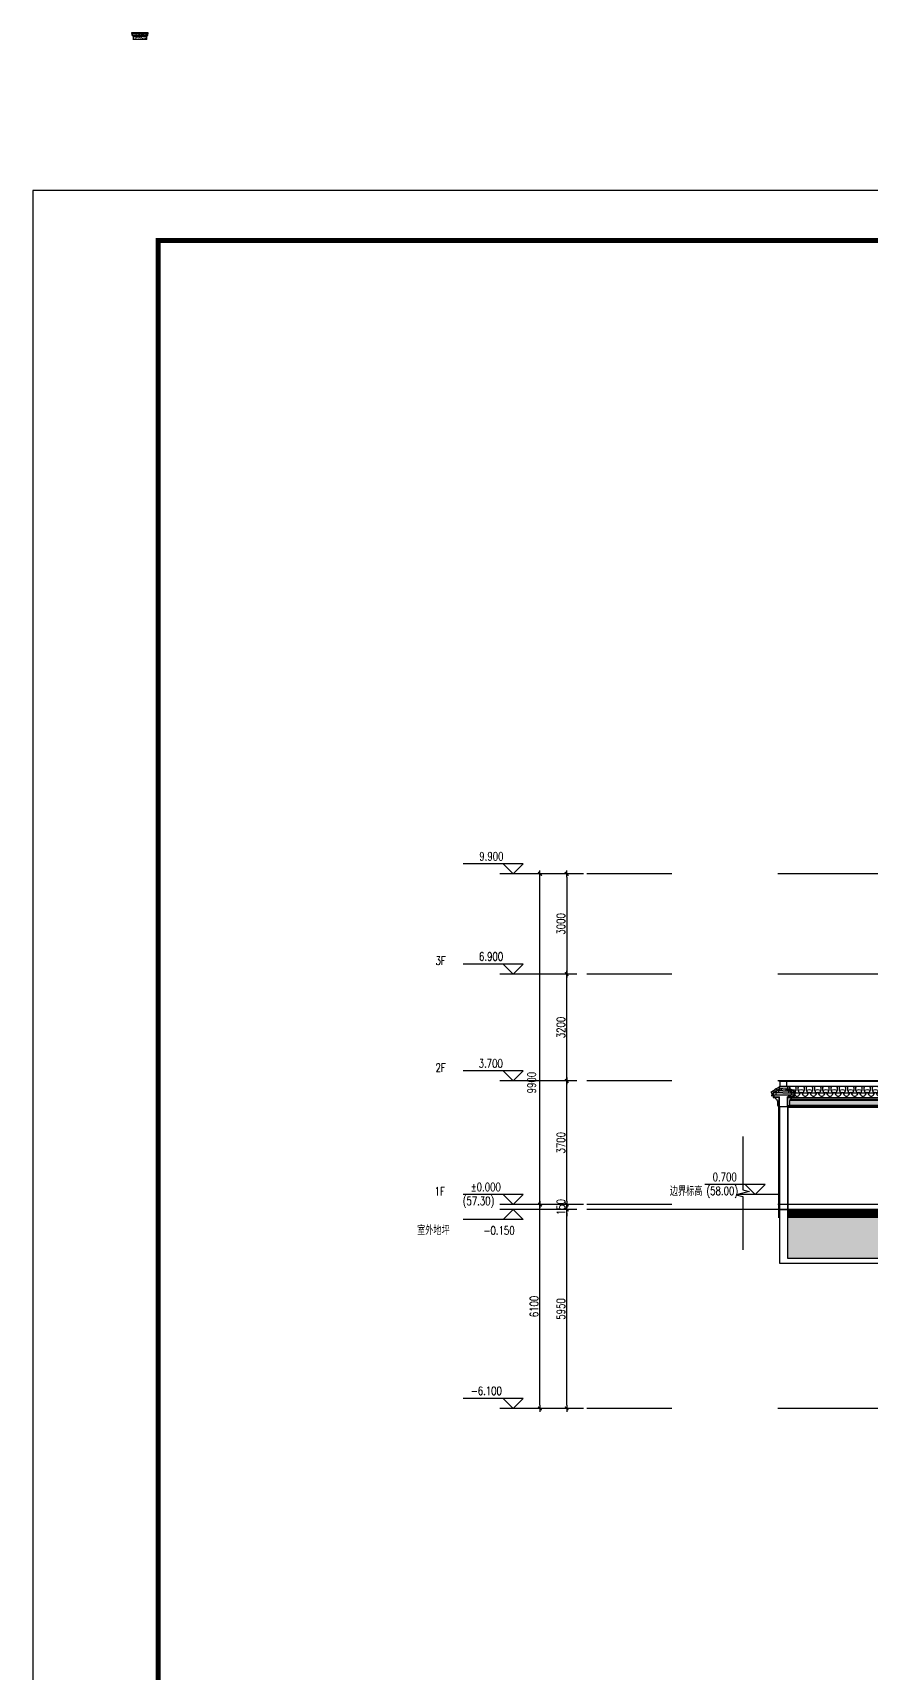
# Model space of a CAD drawing. Extents: x 296441 to 853063, y 459050 to 1117990.
# Drawn here: x 575754 to 600846, y 1068892 to 1117990 of the extents above; entities that cross this region are included whole.
import ezdxf
from ezdxf.enums import TextEntityAlignment as Align
from ezdxf.xclip import XClip

# ---------------------------------------------------------------- set-up
doc = ezdxf.new("R2010")
doc.units = 0
doc.header["$LTSCALE"] = 1000
doc.header["$XCLIPFRAME"] = 0
doc.linetypes.add('CENTER2', pattern=[28.575, 19.05, -3.175, 3.175, -3.175])
for name, color, linetype in [('1-1poumian-16-20$0$ZT1_Dim---标注---PM、LM、DY、JD', 252, 'Continuous'), ('A-ANNO-LEVL', 3, 'Continuous'), ('A-ANNO-LEVL-TEXT-3', 7, 'Continuous'), ('A-ANNO-SYMB-BUBL', 74, 'Continuous'), ('A-ANNO-TEXT', 33, 'Continuous'), ('A-ELEV-HEVY', 2, 'Continuous'), ('A-ELEV-MEDM', 4, 'Continuous'), ('A-ELEV-THIN', 144, 'Continuous'), ('A-SECT-FNSH', 6, 'Continuous'), ('A-SECT-STONE', 42, 'Continuous'), ('A-SECT-STRU', 30, 'Continuous'), ('A-WALL', 1, 'Continuous'), ('B-ELEV-N-RF3$0$A-ELEV-MEDM', 4, 'Continuous'), ('E4-ELEV-N$0$$0$A-ELEV-HEVY', 2, 'Continuous'), ('E4-ELEV-N$0$A-ELEV-XTHIN', 5, 'Continuous'), ('G-GRID', 8, 'CENTER2'), ('G-GRID-DIMS', 3, 'Continuous'), ('mt2-E$0$A-ELEV-OTLN', 1, 'Continuous'), ('ZT1_通用--图框---PM、LM、DY、JD', 150, 'Continuous'), ('ZT1_通用--填充---PM、LM、DY、JD', 8, 'Continuous')]:
    doc.layers.add(name, color=color, linetype=linetype)
doc.styles.add('GOA_01_thin_0.75', font='romans.shx', dxfattribs={"width": 0.75, "bigfont": 'hzdx.shx'})
doc.styles.add('ZT_图框1', font='ROMANS', dxfattribs={"width": 0.8, "bigfont": 'CHINESE'})
doc.dimstyles.new('GOA_DIMN100', dxfattribs={"dimscale": 100, "dimtxt": 2.5, "dimasz": 1, "dimexe": 1.5, "dimexo": 3, "dimgap": 0.5, "dimtad": 1, "dimdec": 0, "dimrnd": 1, "dimzin": 0, "dimdsep": 46, "dimtxsty": 'GOA_01_thin_0.75', "dimblk": 'YQTICK', "dimcen": 0, "dimclrt": 7, "dimadec": 1, "dimazin": 0, "dimtfac": 1, "dimtdec": 4, "dimtix": 1, "dimtmove": 2, "dimatfit": 2, "dimfxl": 0, "dimtolj": 1, "dimtzin": 0, "dimarcsym": 0})

# ---------------------------------------------------------------- blocks, each defined once
blk = doc.blocks.new('YQTICK')
blk.add_line((-1, 0), (1, 0))
at = {"const_width": 0.4}
blk.add_lwpolyline([(0.53, 0.53), (-0.53, -0.53)], dxfattribs=at)
blk = doc.blocks.new('*D1474')
at = {"layer": 'Defpoints', "color": 0, "transparency": 16777216}
for p in [(591733, 1086618), (592333, 1086618, 0), (592333, 1082918, 0)]:
    blk.add_point(p, dxfattribs=at)
at = {"layer": 'G-GRID-DIMS', "color": 0, "lineweight": -2, "transparency": 16777216}
for p, q in [((592033, 1086618), (591583, 1086618)), ((591733, 1083018), (591733, 1086518)), ((592033, 1082918), (591583, 1082918))]:
    blk.add_line(p, q, dxfattribs=at)
at = {"layer": 'G-GRID-DIMS', "color": 0, "lineweight": -2, "transparency": 16777216, "xscale": 100, "yscale": 100, "zscale": 100}
for p, rotation in [((591733, 1086618), 90), ((591733, 1082918), 270)]:
    blk.add_blockref('YQTICK', p, dxfattribs=dict(at, rotation=rotation))
at = {"layer": 'G-GRID-DIMS', "color": 7, "transparency": 16777216, "insert": (591558, 1084768), "char_height": 250, "attachment_point": 5, "rotation": 90, "style": 'GOA_01_thin_0.75'}
blk.add_mtext('\\A1;3700', dxfattribs=at)
blk = doc.blocks.new('*D1475')
at = {"layer": 'Defpoints', "color": 0, "transparency": 16777216}
for p in [(591733, 1089818), (592333, 1089818, 0), (592333, 1086618, 0)]:
    blk.add_point(p, dxfattribs=at)
at = {"layer": 'G-GRID-DIMS', "color": 0, "lineweight": -2, "transparency": 16777216}
for p, q in [((592033, 1089818), (591583, 1089818)), ((591733, 1086718), (591733, 1089718)), ((592033, 1086618), (591583, 1086618))]:
    blk.add_line(p, q, dxfattribs=at)
at = {"layer": 'G-GRID-DIMS', "color": 0, "lineweight": -2, "transparency": 16777216, "xscale": 100, "yscale": 100, "zscale": 100}
for p, rotation in [((591733, 1089818), 90), ((591733, 1086618), 270)]:
    blk.add_blockref('YQTICK', p, dxfattribs=dict(at, rotation=rotation))
at = {"layer": 'G-GRID-DIMS', "color": 7, "transparency": 16777216, "insert": (591558, 1088218), "char_height": 250, "attachment_point": 5, "rotation": 90, "style": 'GOA_01_thin_0.75'}
blk.add_mtext('\\A1;3200', dxfattribs=at)
blk = doc.blocks.new('*D1476')
at = {"layer": 'Defpoints', "color": 0, "transparency": 16777216}
for p in [(590933, 1092818), (592533, 1092818), (592533, 1082918)]:
    blk.add_point(p, dxfattribs=at)
at = {"layer": 'G-GRID-DIMS', "color": 0, "lineweight": -2, "transparency": 16777216}
for p, q in [((592233, 1092818), (590783, 1092818)), ((590933, 1083018), (590933, 1092718)), ((592233, 1082918), (590783, 1082918))]:
    blk.add_line(p, q, dxfattribs=at)
at = {"layer": 'G-GRID-DIMS', "color": 0, "lineweight": -2, "transparency": 16777216, "xscale": 100, "yscale": 100, "zscale": 100}
for p, rotation in [((590933, 1092818), 90), ((590933, 1082918), 270)]:
    blk.add_blockref('YQTICK', p, dxfattribs=dict(at, rotation=rotation))
at = {"layer": 'G-GRID-DIMS', "color": 7, "transparency": 16777216, "insert": (590683, 1086568), "char_height": 250, "attachment_point": 5, "rotation": 90, "style": 'GOA_01_thin_0.75'}
blk.add_mtext('\\A1;9900', dxfattribs=at)
blk = doc.blocks.new('bz1')
at = {"layer": 'A-ANNO-LEVL'}
for p, q in [((300, 300), (-1500, 300)), ((0, 0), (-300, 300)), ((0, 0), (300, 300))]:
    blk.add_line(p, q, dxfattribs=at)
blk = doc.blocks.new('*D1477')
at = {"layer": 'Defpoints', "color": 0, "transparency": 16777216}
for p in [(590933, 1082918), (592533, 1082918, 0), (592533, 1076818, 0)]:
    blk.add_point(p, dxfattribs=at)
at = {"layer": 'G-GRID-DIMS', "color": 0, "lineweight": -2, "transparency": 16777216}
for p, q in [((592233, 1082918), (590783, 1082918)), ((590933, 1076918), (590933, 1082818)), ((592233, 1076818), (590783, 1076818))]:
    blk.add_line(p, q, dxfattribs=at)
at = {"layer": 'G-GRID-DIMS', "color": 0, "lineweight": -2, "transparency": 16777216, "xscale": 100, "yscale": 100, "zscale": 100}
for p, rotation in [((590933, 1082918), 90), ((590933, 1076818), 270)]:
    blk.add_blockref('YQTICK', p, dxfattribs=dict(at, rotation=rotation))
at = {"layer": 'G-GRID-DIMS', "color": 7, "transparency": 16777216, "insert": (590758, 1079868), "char_height": 250, "attachment_point": 5, "rotation": 90, "style": 'GOA_01_thin_0.75'}
blk.add_mtext('\\A1;6100', dxfattribs=at)
blk = doc.blocks.new('*D1478')
at = {"layer": 'Defpoints', "color": 0, "transparency": 16777216}
for p in [(592333, 1092818, 0), (591733, 1089818), (592333, 1089818, 0)]:
    blk.add_point(p, dxfattribs=at)
at = {"layer": 'G-GRID-DIMS', "color": 0, "lineweight": -2, "transparency": 16777216}
for p, q in [((592033, 1092818), (591583, 1092818)), ((591733, 1092718), (591733, 1089918)), ((592033, 1089818), (591583, 1089818))]:
    blk.add_line(p, q, dxfattribs=at)
at = {"layer": 'G-GRID-DIMS', "color": 0, "lineweight": -2, "transparency": 16777216, "xscale": 100, "yscale": 100, "zscale": 100}
for p, rotation in [((591733, 1092818), 90), ((591733, 1089818), 270)]:
    blk.add_blockref('YQTICK', p, dxfattribs=dict(at, rotation=rotation))
at = {"layer": 'G-GRID-DIMS', "color": 7, "transparency": 16777216, "insert": (591558, 1091318), "char_height": 250, "attachment_point": 5, "rotation": 90, "style": 'GOA_01_thin_0.75'}
blk.add_mtext('\\A1;3000', dxfattribs=at)
blk = doc.blocks.new('B-ELEV-N-RF3$0$ghsdffgsdlkgsdgsdf')
at = {"layer": 'B-ELEV-N-RF3$0$A-ELEV-MEDM', "color": 0}
blk.add_lwpolyline([(0, 0, -0.408684), (18, 18, 0.371092), (55, 48, 0.424354), (83, 78, 0.213335), (108, 128, -0.244572), (-108, 128, 0.213335), (-83, 78, 0.424354), (-55, 48, 0.371092), (-18, 18, -0.408684), (0, 0)], format="xyb", dxfattribs=at)
blk = doc.blocks.new('cdgf')
at = {"layer": 'A-ELEV-THIN'}
for points in [[(-12864, 162), (-12864, 273, -0.2), (-12684, 273), (-12684, 162)], [(-12836, 95, -0.2), (-12712, 95), (-12684, 162, 0.2), (-12864, 162), (-12836, 95)], [(-12617, 162), (-12617, 273, -0.2), (-12437, 273), (-12437, 162)], [(-12590, 95, -0.2), (-12465, 95), (-12437, 162, 0.2), (-12617, 162), (-12590, 95)], [(-12370, 162), (-12370, 273, -0.2), (-12190, 273), (-12190, 162)], [(-12343, 95, -0.2), (-12218, 95), (-12190, 162, 0.2), (-12370, 162), (-12343, 95)], [(-12123, 162), (-12123, 273, -0.2), (-11943, 273), (-11943, 162)], [(-12096, 95, -0.2), (-11971, 95), (-11943, 162, 0.2), (-12123, 162), (-12096, 95)], [(-11876, 162), (-11876, 273, -0.2), (-11696, 273), (-11696, 162)], [(-11849, 95, -0.2), (-11724, 95), (-11696, 162, 0.2), (-11876, 162), (-11849, 95)], [(-11629, 162), (-11629, 273, -0.2), (-11449, 273), (-11449, 162)], [(-11602, 95, -0.2), (-11477, 95), (-11449, 162, 0.2), (-11629, 162), (-11602, 95)], [(-11382, 162), (-11382, 273, -0.2), (-11202, 273), (-11202, 162)], [(-11355, 95, -0.2), (-11230, 95), (-11202, 162, 0.2), (-11382, 162), (-11355, 95)], [(-11136, 162), (-11136, 273, -0.2), (-10956, 273), (-10956, 162)], [(-11108, 95, -0.2), (-10983, 95), (-10956, 162, 0.2), (-11136, 162), (-11108, 95)], [(-10889, 162), (-10889, 273, -0.2), (-10709, 273), (-10709, 162)], [(-10861, 95, -0.2), (-10736, 95), (-10709, 162, 0.2), (-10889, 162), (-10861, 95)], [(-10642, 162), (-10642, 273, -0.2), (-10462, 273), (-10462, 162)], [(-10614, 95, -0.2), (-10489, 95), (-10462, 162, 0.2), (-10642, 162), (-10614, 95)], [(-10395, 162), (-10395, 273, -0.2), (-10215, 273), (-10215, 162)], [(-10367, 95, -0.2), (-10242, 95), (-10215, 162, 0.2), (-10395, 162), (-10367, 95)], [(-10148, 162), (-10148, 273, -0.2), (-9968, 273), (-9968, 162)], [(-10120, 95, -0.2), (-9995, 95), (-9968, 162, 0.2), (-10148, 162), (-10120, 95)], [(-9901, 162), (-9901, 273, -0.2), (-9721, 273), (-9721, 162)], [(-9873, 95, -0.2), (-9748, 95), (-9721, 162, 0.2), (-9901, 162), (-9873, 95)], [(-9654, 162), (-9654, 273, -0.2), (-9474, 273), (-9474, 162)], [(-9626, 95, -0.2), (-9502, 95), (-9474, 162, 0.2), (-9654, 162), (-9626, 95)], [(-9407, 162), (-9407, 273, -0.2), (-9227, 273), (-9227, 162)], [(-9379, 95, -0.2), (-9255, 95), (-9227, 162, 0.2), (-9407, 162), (-9379, 95)], [(-9160, 162), (-9160, 273, -0.2), (-8980, 273), (-8980, 162)], [(-9132, 95, -0.2), (-9008, 95), (-8980, 162, 0.2), (-9160, 162), (-9132, 95)], [(-8913, 162), (-8913, 273, -0.2), (-8733, 273), (-8733, 162)], [(-8885, 95, -0.2), (-8761, 95), (-8733, 162, 0.2), (-8913, 162), (-8885, 95)], [(-8666, 162), (-8666, 273, -0.2), (-8486, 273), (-8486, 162)], [(-8638, 95, -0.2), (-8514, 95), (-8486, 162, 0.2), (-8666, 162), (-8638, 95)], [(-8419, 162), (-8419, 273, -0.2), (-8239, 273), (-8239, 162)], [(-8391, 95, -0.2), (-8267, 95), (-8239, 162, 0.2), (-8419, 162), (-8391, 95)], [(-8172, 162), (-8172, 273, -0.2), (-7992, 273), (-7992, 162)], [(-8144, 95, -0.2), (-8020, 95), (-7992, 162, 0.2), (-8172, 162), (-8144, 95)], [(-7925, 162), (-7925, 273, -0.2), (-7745, 273), (-7745, 162)], [(-7898, 95, -0.2), (-7773, 95), (-7745, 162, 0.2), (-7925, 162), (-7898, 95)], [(-7678, 162), (-7678, 273, -0.2), (-7498, 273), (-7498, 162)], [(-7651, 95, -0.2), (-7526, 95), (-7498, 162, 0.2), (-7678, 162), (-7651, 95)], [(-7431, 162), (-7431, 273, -0.2), (-7251, 273), (-7251, 162)], [(-7404, 95, -0.2), (-7279, 95), (-7251, 162, 0.2), (-7431, 162), (-7404, 95)], [(-7184, 162), (-7184, 273, -0.2), (-7004, 273), (-7004, 162)], [(-7157, 95, -0.2), (-7032, 95), (-7004, 162, 0.2), (-7184, 162), (-7157, 95)], [(-6937, 162), (-6937, 273, -0.2), (-6757, 273), (-6757, 162)], [(-6910, 95, -0.2), (-6785, 95), (-6757, 162, 0.2), (-6937, 162), (-6910, 95)], [(-6690, 162), (-6690, 273, -0.2), (-6510, 273), (-6510, 162)], [(-6663, 95, -0.2), (-6538, 95), (-6510, 162, 0.2), (-6690, 162), (-6663, 95)], [(-6444, 162), (-6444, 273, -0.2), (-6264, 273), (-6264, 162)], [(-6416, 95, -0.2), (-6291, 95), (-6264, 162, 0.2), (-6444, 162), (-6416, 95)], [(-6197, 162), (-6197, 273, -0.2), (-6017, 273), (-6017, 162)], [(-6169, 95, -0.2), (-6044, 95), (-6017, 162, 0.2), (-6197, 162), (-6169, 95)], [(-5950, 162), (-5950, 273, -0.2), (-5770, 273), (-5770, 162)], [(-5922, 95, -0.2), (-5797, 95), (-5770, 162, 0.2), (-5950, 162), (-5922, 95)], [(-5703, 162), (-5703, 273, -0.2), (-5523, 273), (-5523, 162)], [(-5675, 95, -0.2), (-5550, 95), (-5523, 162, 0.2), (-5703, 162), (-5675, 95)], [(-5456, 162), (-5456, 273, -0.2), (-5276, 273), (-5276, 162)], [(-5428, 95, -0.2), (-5303, 95), (-5276, 162, 0.2), (-5456, 162), (-5428, 95)], [(-5209, 162), (-5209, 273, -0.2), (-5029, 273), (-5029, 162)], [(-5181, 95, -0.2), (-5056, 95), (-5029, 162, 0.2), (-5209, 162), (-5181, 95)], [(-4962, 162), (-4962, 273, -0.2), (-4782, 273), (-4782, 162)], [(-4934, 95, -0.2), (-4810, 95), (-4782, 162, 0.2), (-4962, 162), (-4934, 95)], [(-4715, 162), (-4715, 273, -0.2), (-4535, 273), (-4535, 162)], [(-4687, 95, -0.2), (-4563, 95), (-4535, 162, 0.2), (-4715, 162), (-4687, 95)], [(-4468, 162), (-4468, 273, -0.2), (-4288, 273), (-4288, 162)], [(-4440, 95, -0.2), (-4316, 95), (-4288, 162, 0.2), (-4468, 162), (-4440, 95)], [(-4221, 162), (-4221, 273, -0.2), (-4041, 273), (-4041, 162)], [(-4193, 95, -0.2), (-4069, 95), (-4041, 162, 0.2), (-4221, 162), (-4193, 95)], [(-3974, 162), (-3974, 273, -0.2), (-3794, 273), (-3794, 162)], [(-3946, 95, -0.2), (-3822, 95), (-3794, 162, 0.2), (-3974, 162), (-3946, 95)], [(-3727, 162), (-3727, 273, -0.2), (-3547, 273), (-3547, 162)], [(-3699, 95, -0.2), (-3575, 95), (-3547, 162, 0.2), (-3727, 162), (-3699, 95)], [(-3480, 162), (-3480, 273, -0.2), (-3300, 273), (-3300, 162)], [(-3452, 95, -0.2), (-3328, 95), (-3300, 162, 0.2), (-3480, 162), (-3452, 95)], [(-3233, 162), (-3233, 273, -0.2), (-3053, 273), (-3053, 162)], [(-3206, 95, -0.2), (-3081, 95), (-3053, 162, 0.2), (-3233, 162), (-3206, 95)], [(-2986, 162), (-2986, 273, -0.2), (-2806, 273), (-2806, 162)], [(-2959, 95, -0.2), (-2834, 95), (-2806, 162, 0.2), (-2986, 162), (-2959, 95)], [(-2739, 162), (-2739, 273, -0.2), (-2559, 273), (-2559, 162)], [(-2712, 95, -0.2), (-2587, 95), (-2559, 162, 0.2), (-2739, 162), (-2712, 95)], [(-2492, 162), (-2492, 273, -0.2), (-2312, 273), (-2312, 162)], [(-2465, 95, -0.2), (-2340, 95), (-2312, 162, 0.2), (-2492, 162), (-2465, 95)], [(-2245, 162), (-2245, 273, -0.2), (-2065, 273), (-2065, 162)], [(-2218, 95, -0.2), (-2093, 95), (-2065, 162, 0.2), (-2245, 162), (-2218, 95)], [(-1998, 162), (-1998, 273, -0.2), (-1818, 273), (-1818, 162)], [(-1971, 95, -0.2), (-1846, 95), (-1818, 162, 0.2), (-1998, 162), (-1971, 95)], [(-1752, 162), (-1752, 273, -0.2), (-1572, 273), (-1572, 162)], [(-1724, 95, -0.2), (-1599, 95), (-1572, 162, 0.2), (-1752, 162), (-1724, 95)], [(-1505, 162), (-1505, 273, -0.2), (-1325, 273), (-1325, 162)], [(-1477, 95, -0.2), (-1352, 95), (-1325, 162, 0.2), (-1505, 162), (-1477, 95)], [(-1258, 162), (-1258, 273, -0.2), (-1078, 273), (-1078, 162)], [(-1230, 95, -0.2), (-1105, 95), (-1078, 162, 0.2), (-1258, 162), (-1230, 95)], [(-1011, 162), (-1011, 273, -0.2), (-831, 273), (-831, 162)], [(-983, 95, -0.2), (-858, 95), (-831, 162, 0.2), (-1011, 162), (-983, 95)], [(-764, 162), (-764, 273, -0.2), (-584, 273), (-584, 162)], [(-736, 95, -0.2), (-611, 95), (-584, 162, 0.2), (-764, 162), (-736, 95)], [(-517, 162), (-517, 273, -0.2), (-337, 273), (-337, 162)], [(-489, 95, -0.2), (-364, 95), (-337, 162, 0.2), (-517, 162), (-489, 95)], [(-270, 162), (-270, 273, -0.2), (-90, 273), (-90, 162)], [(-242, 95, -0.2), (-118, 95), (-90, 162, 0.2), (-270, 162), (-242, 95)], [(-23, 162), (-23, 273, -0.2), (157, 273), (157, 162)], [(5, 95, -0.2), (129, 95), (157, 162, 0.2), (-23, 162), (5, 95)]]:
    blk.add_lwpolyline(points, format="xyb", dxfattribs=at)
for p in [(-12901, -20), (-12654, -20), (-12407, -20), (-12160, -20), (-11913, -20), (-11666, -20), (-11419, -20), (-11173, -20), (-10926, -20), (-10679, -20), (-10432, -20), (-10185, -20), (-9938, -20), (-9691, -20), (-9444, -20), (-9197, -20), (-8950, -20), (-8703, -20), (-8703, -20), (-8456, -20), (-8209, -20), (-7962, -20), (-7715, -20), (-7468, -20), (-7221, -20), (-6974, -20), (-6727, -20), (-6481, -20), (-6234, -20), (-5987, -20), (-5740, -20), (-5493, -20), (-5246, -20), (-4999, -20), (-4752, -20), (-4505, -20), (-4505, -20), (-4258, -20), (-4011, -20), (-3764, -20), (-3517, -20), (-3270, -20), (-3023, -20), (-2776, -20), (-2529, -20), (-2282, -20), (-2035, -20), (-1788, -20), (-1542, -20), (-1295, -20), (-1048, -20), (-801, -20), (-554, -20), (-307, -20), (-60, -20), (187, -20)]:
    blk.add_blockref('B-ELEV-N-RF3$0$ghsdffgsdlkgsdgsdf', p, dxfattribs=at)
blk = doc.blocks.new('线脚2-S')
blk.add_lwpolyline([(-105, 0), (-105, -10, 0.414214), (-65, -50), (-65, -80), (-50, -80), (-50, -230), (-40, -230, 0.414214), (-20, -250), (-20, -290), (-10, -290), (0, -290), (0, 0)], format="xyb", close=True)
blk = doc.blocks.new('墙头2-S')
at = {"layer": 'A-ELEV-MEDM'}
for points in [[(-297, -339), (-351, -365), (-330, -410)], [(-246, -305), (-301, -330), (-280, -375)], [(-196, -270), (-250, -296), (-229, -341)], [(-105, -217), (-200, -261), (-179, -306)], [(145, -222), (230, -261), (209, -306)], [(226, -270), (280, -296), (259, -341)], [(276, -305), (331, -330), (310, -375)], [(327, -339), (381, -365), (360, -410)]]:
    blk.add_lwpolyline(points, dxfattribs=at)
at = {"layer": 'A-SECT-FNSH'}
for p, q in [((-105, -200), (145, -200)), ((-105, -200), (-105, -272)), ((-105, -200), (145, -200)), ((-105, -200), (-105, -250)), ((135, -30), (-95, -30)), ((-95, -50), (-95, -30)), ((-95, -50), (-80, -50)), ((135, -50), (120, -50)), ((135, -50), (135, -30)), ((145, -200), (145, -277)), ((145, -200), (145, -250))]:
    blk.add_line(p, q, dxfattribs=at)
for points in [[(-217, -368), (-221, -359), (-275, -385), (-330, -410), (-330, -485), (-325, -484), (-319, -416)], [(-166, -334), (-170, -325), (-280, -375), (-275, -385), (-221, -359)], [(-116, -299), (-120, -290), (-229, -341), (-225, -350)], [(-65, -265), (-70, -256), (-179, -306), (-175, -316)], [(95, -265), (100, -256), (209, -306), (205, -316)], [(146, -299), (150, -290), (259, -341), (255, -350)], [(196, -334), (200, -325), (310, -375), (305, -385), (251, -359)], [(247, -368), (251, -359), (305, -385), (360, -410), (360, -485), (355, -484), (349, -416)]]:
    blk.add_lwpolyline(points, close=True, dxfattribs=at)
for points in [[(-290, -402), (-290, -530), (-215, -530)], [(330, -407), (330, -530), (255, -530)]]:
    blk.add_lwpolyline(points, dxfattribs=at)
at = {"layer": 'A-SECT-STRU'}
blk.add_line((-270, -450), (310, -450), dxfattribs=at)
at = {"layer": 'A-SECT-STRU', "ltscale": 10}
for p, q in [((-270, -450), (-270, -510)), ((310, -450), (310, -510)), ((-270, -510), (-100, -510)), ((-100, -800), (-100, -510)), ((140, -800), (-100, -800)), ((310, -510), (140, -510)), ((140, -800), (140, -510))]:
    blk.add_line(p, q, dxfattribs=at)
at = {"layer": 'A-WALL'}
for p, q in [((120, -50), (-80, -50)), ((-80, -200), (-80, -50)), ((120, -200), (-80, -200)), ((120, -200), (120, -50))]:
    blk.add_line(p, q, dxfattribs=at)
for points in [[(0, -390), (-210, -390), (-210, -450)], [(0, -330), (-130, -330), (-130, -390)], [(0, -270), (-50, -270), (-50, -330)], [(0, -270), (90, -270), (90, -330)], [(0, -330), (170, -330), (170, -390)], [(0, -390), (250, -390), (250, -450)]]:
    blk.add_lwpolyline(points, dxfattribs=at)
at = {"layer": 'A-SECT-STONE'}
blk.add_blockref('线脚2-S', (-110, -530), dxfattribs=at)
at = {"layer": 'A-SECT-STONE', "xscale": -1}
blk.add_blockref('线脚2-S', (150, -530), dxfattribs=at)
blk = doc.blocks.new('*D1453')
at = {"layer": 'Defpoints', "color": 0, "transparency": 16777216}
for p in [(591733, 1082768), (592333, 1082768), (592333, 1076818)]:
    blk.add_point(p, dxfattribs=at)
at = {"layer": 'G-GRID-DIMS', "color": 0, "lineweight": -2, "transparency": 16777216}
for p, q in [((592033, 1082768), (591583, 1082768)), ((591733, 1076918), (591733, 1082668)), ((592033, 1076818), (591583, 1076818))]:
    blk.add_line(p, q, dxfattribs=at)
at = {"layer": 'G-GRID-DIMS', "color": 0, "lineweight": -2, "transparency": 16777216, "xscale": 100, "yscale": 100, "zscale": 100}
for p, rotation in [((591733, 1082768), 90), ((591733, 1076818), 270)]:
    blk.add_blockref('YQTICK', p, dxfattribs=dict(at, rotation=rotation))
at = {"layer": 'G-GRID-DIMS', "color": 7, "transparency": 16777216, "insert": (591558, 1079793), "char_height": 250, "attachment_point": 5, "rotation": 90, "style": 'GOA_01_thin_0.75'}
blk.add_mtext('\\A1;5950', dxfattribs=at)
blk = doc.blocks.new('*D1454')
at = {"layer": 'Defpoints', "color": 0, "transparency": 16777216}
for p in [(591733, 1082918), (592333, 1082918), (592333, 1082768)]:
    blk.add_point(p, dxfattribs=at)
at = {"layer": 'G-GRID-DIMS', "color": 0, "lineweight": -2, "transparency": 16777216}
for p, q in [((591733, 1083018), (591733, 1083118)), ((592033, 1082918), (591583, 1082918)), ((592033, 1082768), (591583, 1082768)), ((591733, 1082768), (591733, 1082918)), ((591733, 1082668), (591733, 1082568))]:
    blk.add_line(p, q, dxfattribs=at)
at = {"layer": 'G-GRID-DIMS', "color": 0, "lineweight": -2, "transparency": 16777216, "xscale": 100, "yscale": 100, "zscale": 100}
for p, rotation in [((591733, 1082918), 270), ((591733, 1082768), 90)]:
    blk.add_blockref('YQTICK', p, dxfattribs=dict(at, rotation=rotation))
at = {"layer": 'G-GRID-DIMS', "color": 7, "transparency": 16777216, "insert": (591558, 1082843), "char_height": 250, "attachment_point": 5, "rotation": 90, "style": 'GOA_01_thin_0.75'}
blk.add_mtext('\\A1;150', dxfattribs=at)
blk = doc.blocks.new('ZT_A1标准图框')
blk.add_lwpolyline([(0, -594), (841, -594), (841, 0), (0, 0)], close=True)
at = {"const_width": 1}
blk.add_lwpolyline([(25, -584), (831, -584), (831, -10), (25, -10)], close=True, dxfattribs=at)
at = {"color": 70, "ltscale": 0.3, "style": 'ZT_图框1', "flags": 8}
for tag, width, p in [('子项名称', 0.65, (803.53, -431.64)), ('图名', 0.8, (803.53, -450.79))]:
    blk.add_attdef(tag, text='', height=3.5, dxfattribs=dict(at, width=width)).set_placement(p, align=Align.MIDDLE)
at = {"color": 70, "style": 'ZT_图框1', "width": 0.7, "flags": 8}
for tag, p in [('比例', (823.26, -510.32)), ('版本', (823.22, -517.8)), ('图号', (809.52, -525.31))]:
    blk.add_attdef(tag, text='', height=2.8, dxfattribs=at).set_placement(p, align=Align.MIDDLE)
blk = doc.blocks.new('20200319112550')
at = {"layer": 'ZT1_通用--填充---PM、LM、DY、JD', "ltscale": 1000}
h = blk.add_hatch(dxfattribs=at)
h.set_pattern_fill('混凝土', color=256, scale=20)
h.set_pattern_definition([(50, (-55, -190), (143.452, -12.55), [15, -165]), (355, (-55, -190), (-27.75, 150.44), [12, -132]), (100.45, (-43.05, -191.05), (115.702, 137.888), [12.748, -140.228]), (46.184, (-55, -150), (213.45, -33.104), [22.5, -247.5]), (96.636, (-37.21, -152.76), (186.93, 194.82), [19.12, -210.34]), (351.184, (-55, -150), (186.93, 194.82), [18, -198]), (21, (-35, -160), (119.381, -80.524), [15, -165]), (326, (-35, -160), (48.663, 145.03), [12, -132]), (71.45, (-25.05, -166.72), (168.045, 64.506), [12.748, -140.23]), (37.5, (-55, -190.005), (2.432, 66.579), [0, -130.4, 0, -134, 0, -132.5]), (7.5, (-55, -190.005), (52.614, 78.882), [0, -76.4, 0, -127.4, 0, -50.5]), (327.5, (-99.6, -190.005), (106.7645, -4.511), [0, -50, 0, -156, 0, -207]), (317.5, (-119.6, -190.005), (116.637, 20.021), [0, -65, 0, -103.6, 0, -147])])
edge = h.paths.add_edge_path()
edge.add_line((391, -190), (401, -190))
edge.add_line((401, -190), (401, -110))
edge.add_line((401, -110), (411, -110))
edge.add_line((411, -110), (411, -100))
edge.add_arc((442, -100), 30.5, 100.3889, 180, ccw=False)
edge.add_line((436, -70), (436, -25))
edge.add_line((436, -25), (446, -25))
edge.add_line((446, -25), (446, 0))
edge.add_line((446, 0), (-55, 0))
edge.add_line((-55, 0), (-55, -25))
edge.add_line((-55, -25), (-45, -25))
edge.add_line((-45, -25), (-45, -70))
edge.add_arc((-50, -100), 30.5, 0, 79.6111, ccw=False)
edge.add_line((-20, -100), (-20, -110))
edge.add_line((-20, -110), (-10, -110))
edge.add_line((-10, -110), (-10, -190))
edge.add_line((-10, -190), (0, -190))
edge.add_line((0, -190), (391, -190))
at = {"ltscale": 10}
for p in [(0, 0), (391, -190)]:
    blk.add_point(p, dxfattribs=at)
at = {"layer": 'E4-ELEV-N$0$$0$A-ELEV-HEVY'}
blk.add_lwpolyline([(391, -190), (401, -190), (401, -110), (411, -110), (411, -100, -0.36205), (436, -70), (436, -25), (446, -25), (446, 0), (-55, 0), (-55, -25), (-45, -25), (-45, -70, -0.36205), (-20, -100), (-20, -110), (-10, -110), (-10, -190), (0, -190)], format="xyb", close=True, dxfattribs=at)
at = {"layer": 'E4-ELEV-N$0$A-ELEV-XTHIN'}
for p, q in [((436, -25), (-45, -25)), ((436, -70), (-45, -70)), ((401, -110), (-10, -110))]:
    blk.add_line(p, q, dxfattribs=at)

msp = doc.modelspace()

# ---------------------------------------------------------------- hatches: boundary and pattern name
at = {"layer": '1-1poumian-16-20$0$ZT1_Dim---标注---PM、LM、DY、JD'}
h = msp.add_hatch(dxfattribs=at)
h.set_pattern_fill('AR-HBONE', color=256, scale=200, style=0)
h.set_pattern_definition([(135, (599718.26, 1082918.08), (2e-14, 172.4209), [365.76, -121.92]), (45, (599632.05, 1083004.29), (2e-14, 172.4209), [365.76, -121.92])])
h.paths.add_polyline_path([(619978.5, 1082518.1), (619978.5, 1081318.1), (598338.3, 1081318.1), (598338.3, 1082518.1)])
at = {"layer": 'ZT1_通用--填充---PM、LM、DY、JD', "ltscale": 1000}
h = msp.add_hatch(dxfattribs=at)
h.set_pattern_fill('混凝土', color=256, scale=30)
h.set_pattern_definition([(50, (598433.33, 1085828.08), (215.178, -18.8256), [22.5, -247.5]), (355, (598433.33, 1085828.08), (-41.6254, 225.6576), [18, -198]), (100.4514, (598451.26, 1085826.5), (173.553, 206.832), [19.122, -210.3426]), (46.1842, (598433.33, 1085888.08), (320.172, -49.656), [33.75, -371.25]), (96.6356, (598460, 1085883.94), (280.399, 292.235), [28.683, -315.514]), (351.1842, (598433.33, 1085888.08), (280.399, 292.236), [27, -297]), (21, (598463.33, 1085873.08), (179.072, -120.7857), [22.5, -247.5]), (326, (598463.33, 1085873.08), (72.9946, 217.545), [18, -198]), (71.4514, (598478.26, 1085863.01), (252.067, 96.759), [19.122, -210.3426]), (37.5, (598433.33, 1085828.08), (3.64796, 99.86816), [0, -195.6, 0, -201, 0, -198.75]), (7.5, (598433.33, 1085828.08), (78.9209, 118.3235), [0, -114.6, 0, -191.1, 0, -75.75]), (327.5, (598366.43, 1085828.08), (160.1467, -6.76646), [0, -75, 0, -234, 0, -310.5]), (317.5, (598336.43, 1085828.08), (174.9559, 30.0315), [0, -97.5, 0, -155.4, 0, -220.5])])
h.paths.add_polyline_path([(598433.3, 1085828.1), (608568.5, 1085828.1), (608568.5, 1086118.1), (598433.3, 1086118.1)])

# ---------------------------------------------------------------- linework, layer by layer
at = {"layer": 'A-ANNO-LEVL'}
for p, q in [((591733.1, 1092818.1, 5.4), (589733.1, 1092818.1, 5.4)), ((591733.1, 1089818.1, 5.4), (589733.1, 1089818.1, 5.4)), ((591733.1, 1086618.1, 5.4), (589733.1, 1086618.1, 5.4)), ((591733.1, 1082918.1, 5.4), (589733.1, 1082918.1, 5.4)), ((591733.1, 1082768.1, 5.4), (589733.1, 1082768.1, 5.4)), ((591733.1, 1076818.1, 5.4), (589733.1, 1076818.1, 5.4))]:
    msp.add_line(p, q, dxfattribs=at)
at = {"layer": 'A-ANNO-SYMB-BUBL'}
msp.add_lwpolyline([(597007.5, 1084960.4), (597007.5, 1083359.7), (597207.5, 1083309.7), (596807.5, 1083209.7), (597007.5, 1083159.7), (597007.5, 1081558.9)], dxfattribs=at)
at = {"layer": 'A-ELEV-HEVY'}
for p, q in [((608448.5, 1086448.1, 5.4), (598343.3, 1086448.1, 5.4)), ((608568.5, 1086068.1, 5.4), (598413.3, 1086068.1, 5.4)), ((608568.5, 1086038.1, 5.4), (598413.3, 1086038.1, 5.4)), ((598453.3, 1086118.1, 5.4), (608568.5, 1086118.1, 5.4)), ((608568.5, 1085888.1, 5.4), (598398.3, 1085888.1, 5.4))]:
    msp.add_line(p, q, dxfattribs=at)
at = {"layer": 'A-ELEV-MEDM'}
for p, q in [((608448.5, 1086618.1, 5.4), (598343.3, 1086618.1, 5.4)), ((608568.5, 1085828.1, 5.4), (598368.3, 1085828.1, 5.4))]:
    msp.add_line(p, q, dxfattribs=at)
at = {"layer": 'A-ELEV-THIN'}
for p, q in [((608448.5, 1086601.1, 5.4), (598343.3, 1086601.1, 5.4)), ((608568.5, 1085868.1, 5.4), (598368.3, 1085868.1, 5.4))]:
    msp.add_line(p, q, dxfattribs=at)
at = {"layer": 'A-SECT-FNSH'}
for p, q in [((598078.3, 1082518.1, 5.4), (598078.3, 1085828.1, 5.4)), ((598358.3, 1082518.1, 5.4), (598358.3, 1085828.1, 5.4))]:
    msp.add_line(p, q, dxfattribs=at)
at = {"layer": 'A-WALL'}
for p, q in [((598098.3, 1085848.1, 5.4), (598098.3, 1081168.1, 5.4)), ((598338.3, 1085848.1, 5.4), (598338.3, 1081318.1, 5.4)), ((598098.3, 1081168.1, 5.4), (667978.5, 1081168.1, 5.4)), ((598338.3, 1081318.1, 5.4), (667978.5, 1081318.1, 5.4))]:
    msp.add_line(p, q, dxfattribs=at)
at = {"layer": 'G-GRID'}
for p, q in [((674249.9, 1092818.1, 5.4), (592333.1, 1092818.1, 5.4)), ((674249.9, 1089818.1, 5.4), (592333.1, 1089818.1, 5.4)), ((674249.9, 1086618.1, 5.4), (592333.1, 1086618.1, 5.4)), ((674249.9, 1082918.1, 5.4), (592333.1, 1082918.1, 5.4)), ((674249.9, 1076818.1, 5.4), (592333.1, 1076818.1, 5.4))]:
    msp.add_line(p, q, dxfattribs=at)
at = {"layer": 'G-GRID', "linetype": 'ByBlock'}
msp.add_line((674249.9, 1082768.1, 5.4), (592333.1, 1082768.1, 5.4), dxfattribs=at)
at = {"layer": 'mt2-E$0$A-ELEV-OTLN'}
msp.add_line((598078.3, 1083218.1, 5.4), (596841.1, 1083218.1, 5.4), dxfattribs=at)
at = {"layer": 'mt2-E$0$A-ELEV-OTLN', "elevation": 5.4}
msp.add_lwpolyline([(598078.3, 1082768.1), (675574.2, 1082768.1)], dxfattribs=at)
at = {"layer": 'mt2-E$0$A-ELEV-OTLN', "const_width": 250, "elevation": 5.4}
msp.add_lwpolyline([(598338.3, 1082643.1), (668238.5, 1082643.1)], dxfattribs=at)

# ---------------------------------------------------------------- block references
at = {"ltscale": 10}
msp.add_blockref('20200319112550', (578763.4, 1117989.6), dxfattribs=at)
at = {"layer": 'A-ANNO-LEVL'}
for p in [(590133.1, 1092818.1, 5.4), (590133.1, 1089818.1, 5.4), (590133.1, 1086618.1, 5.4), (590133.1, 1082918.1, 5.4), (597371.7, 1083218.1, 5.4), (590133.1, 1076818.1, 5.4)]:
    msp.add_blockref('bz1', p, dxfattribs=at)
at = {"layer": 'A-ANNO-LEVL', "xscale": -1, "rotation": 180}
msp.add_blockref('bz1', (590133.1, 1082768.1, 5.4), dxfattribs=at)
at = {"layer": 'A-ELEV-HEVY'}
ref = msp.add_blockref('cdgf', (608067.5, 1086168, 5.4), dxfattribs=at)
XClip(ref).set_block_clipping_path([(-9705.2926335029, -116.7333095032), (500.9905650032, 280.0863339072)])
at = {"layer": 'A-ELEV-THIN', "ltscale": 0.1}
msp.add_blockref('墙头2-S', (598198.3, 1086648.1, 5.4), dxfattribs=at)
at = {"layer": 'ZT1_通用--图框---PM、LM、DY、JD', "ltscale": 10, "xscale": 150, "yscale": 150, "zscale": 150}
msp.add_blockref('ZT_A1标准图框', (575753.8, 1113272.5), dxfattribs=at)

# ---------------------------------------------------------------- texts
at = {"layer": 'A-ANNO-LEVL-TEXT-3', "style": 'GOA_01_thin_0.75', "width": 0.75}
for s, p in [('9.900', (589116.6, 1093218.2, 5.4)), ('6.900', (589107.7, 1090218.2, 5.4)), ('3.700', (589098.8, 1087018.2, 5.4)), ('0.700', (596100.4, 1083618.2, 5.4)), ('(57.30)', (588619.1, 1082903.4, 5.4)), ('%%P0.000', (588861.8, 1083318.2, 5.4)), ('(58.00)', (595915, 1083203.4, 5.4)), ('-0.150', (589242.8, 1082018, 5.4)), ('-6.100', (588861.8, 1077218.2, 5.4))]:
    msp.add_text(s, height=250, dxfattribs=at).set_placement(p)
at = {"layer": 'A-ANNO-TEXT', "style": 'GOA_01_thin_0.75', "width": 0.75}
for s, p in [('3F', (587807.6, 1090093.6, 5.4)), ('2F', (587807.6, 1086893.6, 5.4)), ('1F', (587780, 1083193.6, 5.4)), ('边界标高', (594819.7, 1083182.5, 5.4)), ('室外地坪', (587255.8, 1082011.5, 5.4))]:
    msp.add_text(s, height=250, dxfattribs=at).set_placement(p)

# ---------------------------------------------------------------- dimensions: what is measured, and where the dimension line sits
at = {"layer": 'G-GRID-DIMS'}
dim = msp.add_linear_dim(base=(590933.1, 1092818.1, 5.4), p1=(592533.1, 1082918.1, 5.4), p2=(592533.1, 1092818.1, 5.4), angle=90, dimstyle='GOA_DIMN100', dxfattribs=at)
dim.commit()
dim.dimension.update_dxf_attribs({"geometry": '*D1476', "text_midpoint": (590683.1, 1086568.1, 5.4), "dimtype": 160})
for base, p1, p2, angle, picture, middle in [((591733.1, 1089818.1, 5.4), (592333.1, 1092818.1, 5.4), (592333.1, 1089818.1, 5.4), 270, '*D1478', (591558.1, 1091318.1, 5.4)), ((591733.1, 1089818.1, 5.4), (592333.1, 1086618.1, 5.4), (592333.1, 1089818.1, 5.4), 90, '*D1475', (591558.1, 1088218.1, 5.4)), ((591733.1, 1086618.1, 5.4), (592333.1, 1082918.1, 5.4), (592333.1, 1086618.1, 5.4), 90, '*D1474', (591558.1, 1084768.1, 5.4)), ((591733.1, 1082918.1, 5.4), (592333.1, 1082768.1, 5.4), (592333.1, 1082918.1, 5.4), 90, '*D1454', (591558.1, 1082843.1, 5.4)), ((590933.1, 1082918.1, 5.4), (592533.1, 1076818.1, 5.4), (592533.1, 1082918.1, 5.4), 90, '*D1477', (590758.1, 1079868.1, 5.4)), ((591733.1, 1082768.1, 5.4), (592333.1, 1076818.1, 5.4), (592333.1, 1082768.1, 5.4), 90, '*D1453', (591558.1, 1079793.1, 5.4))]:
    dim = msp.add_linear_dim(base=base, p1=p1, p2=p2, angle=angle, dimstyle='GOA_DIMN100', dxfattribs=at)
    dim.commit()
    dim.dimension.update_dxf_attribs({"geometry": picture, "text_midpoint": middle})

doc.saveas('drawing.dxf')
